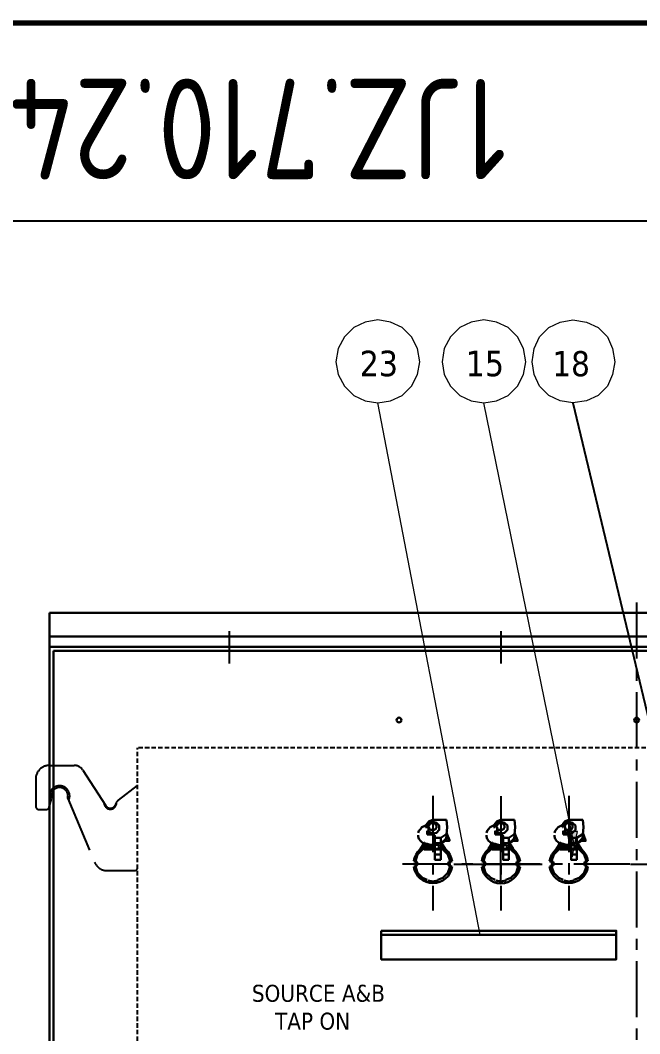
# Model space of a CAD drawing. Header units: millimetres. Extents: x 266108 to 276883, y -181835 to -175175.
# Drawn here: x 267428 to 268341, y -176887 to -175395 of the extents above; entities that cross this region are included whole.
import ezdxf

# ---------------------------------------------------------------- set-up
doc = ezdxf.new("R2010")
doc.units = ezdxf.units.MM
doc.header["$LTSCALE"] = 13
for name, pattern in [('CENTER', [50.8, 31.75, -6.35, 6.35, -6.35]), ('CENTER2', [1.125, 0.75, -0.125, 0.125, -0.125]), ('CENTERX2', [101.6, 63.5, -12.7, 12.7, -12.7]), ('DASHDOT', [1, 0.5, -0.25, 0, -0.25]), ('DASHED', [0.75, 0.5, -0.25]), ('HIDDEN', [9.525, 6.35, -3.175])]:
    doc.linetypes.add(name, pattern=pattern)
for name, color, linetype in [('1', 4, 'Continuous'), ('2', 3, 'Continuous'), ('3中心线层', 1, 'CENTER'), ('4虚线层', 6, 'DASHED'), ('粗实线', 4, 'Continuous'), ('虚线', 6, 'HIDDEN')]:
    doc.layers.add(name, color=color, linetype=linetype)
doc.layers.add('标注、文本', color=3, linetype='Continuous', lineweight=25)
doc.layers.add('铁心', color=3, linetype='Continuous', lineweight=0)
doc.styles.get("Standard").update_dxf_attribs({"font": 'gbenor.shx', "bigfont": 'gbcbig.shx'})
doc.styles.add('Tahoma$001', font='tahoma.ttf', dxfattribs={"height": 2.159784})
doc.styles.add('Tahoma_txtstyle_37.59_0_0', font='tahoma.ttf')

# ---------------------------------------------------------------- blocks, each defined once
blk = doc.blocks.new('1.03')
at = {"layer": '虚线'}
for p, q in [((3421.9, 19104.7), (3458.8, 19104.7)), ((3471.4, 19097.9), (3504.7, 19046.4)), ((3401.9, 19084.7), (3402, 19044.7)), ((3524, 19053.4), (3552.1, 19075)), ((3422, 19044.7), (3425, 19056.2)), ((3449, 19056.2), (3488.7, 18962)), ((3407, 19039.7), (3417, 19039.7)), ((3507.1, 18949.8), (3547.1, 18949.8))]:
    blk.add_line(p, q, dxfattribs=at)
for centre, radius, start, end in [((3421.9, 19084.7), 20, 90.054, 180.054), ((3458.8, 19089.7), 15, 32.9123, 90.054), ((3437, 19059.7), 15, 333.1721, 209.7607), ((3437, 19059.7), 12.5, 343.7938, 196.2874), ((3407, 19044.7), 5, 180.054, 270.054), ((3417, 19044.7), 5, 270.054, 0.054), ((3511.8, 19049.5), 9.24, 178.4593, 1.6487), ((3512, 19049.8), 8, 206.5132, 332.3392), ((3529, 19044.8), 10, 120.0506, 172.7033), ((3507.1, 18969.8), 20, 202.8444, 270.054), ((3547.1, 18954.8), 5, 270.054, 0.054)]:
    blk.add_arc(centre, radius, start, end, dxfattribs=at)
blk = doc.blocks.new('A$C66A50703')
at = {"layer": '1', "color": 1, "linetype": 'CENTERX2', "lineweight": -3, "ltscale": 0.1}
for p, q in [((44.7, 168.8), (44.7, 0.2)), ((44.7, 168.6), (44.7, 0)), ((144.7, 168.6), (144.7, 0)), ((244.7, 168.8), (244.7, 0.2)), ((334.7, 68.6), (0, 68.6))]:
    blk.add_line(p, q, dxfattribs=at)
at = {"layer": '粗实线', "lineweight": 30}
for centre, radius, start, end in [((44.7, 68.8), 28.5, 8.0481, 171.9519), ((144.7, 68.6), 28.5, 8.0481, 171.9519), ((244.7, 68.8), 28.5, 8.0481, 171.9519), ((16.2, 68.8), 4, 274.0241, 85.9759), ((44.7, 68.8), 28.5, 188.0481, 351.9519), ((73.2, 68.8), 4, 94.0241, 265.9759), ((116.2, 68.6), 4, 274.0241, 85.9759), ((144.7, 68.6), 28.5, 188.0481, 351.9519), ((173.2, 68.6), 4, 94.0241, 265.9759), ((216.2, 68.8), 4, 274.0241, 85.9759), ((244.7, 68.8), 28.5, 188.0481, 351.9519), ((273.2, 68.7), 4, 94.0241, 265.9759)]:
    blk.add_arc(centre, radius, start, end, dxfattribs=at)
blk = doc.blocks.new('A$C5D6D1F02')
at = {"layer": '标注、文本'}
for p, q in [((125.9, 0), (125.9, 51.2)), ((103.5, 25.6), (148.3, 25.6))]:
    blk.add_line(p, q, dxfattribs=at)
at = {"layer": '粗实线', "lineweight": 30}
for points in [[(25.6, 90.7), (20.3, 88.5), (17.1, 85.3), (14.9, 80)], [(25.6, 90.7), (25.6, 87.5)], [(45.9, 69.3), (46.9, 80), (45.9, 90.7)], [(125.9, 90.7), (120.5, 88.5), (117.3, 85.3), (115.2, 80)], [(125.9, 90.7), (125.9, 87.5)], [(146.2, 69.3), (147.2, 80), (146.2, 90.7)], [(226.2, 90.7), (220.8, 88.5), (217.6, 85.3), (216.6, 80)], [(226.2, 90.7), (226.2, 87.5)], [(246.4, 69.3), (247.5, 80), (246.4, 90.7)], [(16, 83.2), (12.8, 81.1), (9.6, 80), (7.5, 76.8), (5.3, 74.7), (4.3, 71.5)], [(16, 83.2), (12.8, 81.1), (9.6, 80), (7.5, 76.8), (5.3, 74.7), (4.3, 71.5)], [(14.9, 81.1), (14.9, 80)], [(25.6, 87.5), (19.2, 85.3), (17.1, 80)], [(25.6, 70.4), (30.9, 71.5), (35.2, 75.7), (35.2, 82.1), (30.9, 86.4), (25.6, 87.5)], [(116.3, 83.2), (113.1, 81.1), (109.9, 80), (107.7, 76.8), (105.6, 74.7), (104.5, 71.5)], [(116.3, 83.2), (113.1, 81.1), (109.9, 80), (107.7, 76.8), (105.6, 74.7), (104.5, 71.5)], [(116.3, 81.1), (116.3, 80)], [(125.9, 87.5), (119.5, 85.3), (117.3, 80)], [(125.9, 70.4), (131.2, 71.5), (135.5, 75.7), (135.5, 82.1), (131.2, 86.4), (125.9, 87.5)], [(216.6, 83.2), (213.4, 81.1), (210.2, 80), (208, 76.8), (205.9, 74.7), (204.8, 71.5)], [(216.6, 83.2), (213.4, 81.1), (210.2, 80), (208, 76.8), (205.9, 74.7), (204.8, 71.5)], [(216.6, 81.1), (216.6, 80)], [(226.2, 87.5), (219.8, 85.3), (217.6, 80)], [(226.2, 70.4), (231.5, 71.5), (235.8, 75.7), (235.8, 82.1), (231.5, 86.4), (226.2, 87.5)], [(4.3, 68.3), (4.3, 66.1), (5.3, 62.9), (7.5, 59.7), (9.6, 57.6), (12.8, 55.5), (16, 54.4), (20.3, 53.3), (24.5, 53.3), (28.8, 53.3)], [(4.3, 68.3), (4.3, 66.1), (5.3, 62.9), (7.5, 59.7), (9.6, 57.6), (12.8, 55.5), (16, 54.4), (20.3, 53.3), (24.5, 53.3), (28.8, 53.3)], [(17.1, 73.6), (20.3, 70.4), (25.6, 69.3)], [(19.2, 73.6), (17.1, 73.6), (17.1, 69.3)], [(28.8, 64), (28.8, 67.2), (25.6, 70.4)], [(25.6, 69.3), (25.6, 70.4)], [(25.6, 69.3), (28.8, 64)], [(33.1, 32), (28.8, 32), (28.8, 64)], [(37.3, 32), (37.3, 64), (28.8, 64)], [(37.3, 56.5), (40.5, 58.7), (42.7, 60.8), (44.8, 62.9), (45.9, 66.1), (45.9, 68.3), (45.9, 71.5)], [(37.3, 56.5), (40.5, 58.7), (42.7, 60.8), (44.8, 62.9), (45.9, 66.1), (45.9, 68.3), (45.9, 71.5)], [(45.9, 69.3), (44.8, 69.3), (37.3, 64)], [(37.3, 55.5), (40.5, 57.6), (42.7, 58.7), (43.7, 61.9), (45.9, 64), (45.9, 66.1), (45.9, 68.3)], [(37.3, 55.5), (40.5, 57.6), (42.7, 58.7), (43.7, 61.9), (45.9, 64), (45.9, 66.1), (45.9, 68.3)], [(45.9, 59.7), (41.6, 59.7)], [(50.1, 60.8), (45.9, 71.5)], [(45.9, 69.3), (45.9, 59.7), (49.1, 59.7), (50.1, 59.7), (50.1, 60.8)], [(104.5, 68.3), (104.5, 66.1), (105.6, 62.9), (107.7, 59.7), (109.9, 57.6), (113.1, 55.5), (116.3, 54.4), (120.5, 53.3), (124.8, 53.3), (129.1, 53.3)], [(104.5, 68.3), (104.5, 66.1), (105.6, 62.9), (107.7, 59.7), (109.9, 57.6), (113.1, 55.5), (116.3, 54.4), (120.5, 53.3), (124.8, 53.3), (129.1, 53.3)], [(117.3, 73.6), (120.5, 70.4), (125.9, 69.3)], [(119.5, 73.6), (117.3, 73.6), (117.3, 69.3)], [(129.1, 64), (129.1, 67.2), (125.9, 70.4)], [(125.9, 69.3), (125.9, 70.4)], [(125.9, 69.3), (129.1, 64)], [(133.4, 32), (129.1, 32), (129.1, 64)], [(137.6, 32), (137.6, 64), (129.1, 64)], [(137.6, 56.5), (140.8, 58.7), (143, 60.8), (145.1, 62.9), (146.2, 66.1), (147.2, 68.3), (146.2, 71.5)], [(137.6, 56.5), (140.8, 58.7), (143, 60.8), (145.1, 62.9), (146.2, 66.1), (147.2, 68.3), (146.2, 71.5)], [(146.2, 69.3), (145.1, 69.3), (137.6, 64)], [(137.6, 55.5), (140.8, 57.6), (143, 58.7), (144, 61.9), (146.2, 64), (146.2, 66.1), (147.2, 68.3)], [(137.6, 55.5), (140.8, 57.6), (143, 58.7), (144, 61.9), (146.2, 64), (146.2, 66.1), (147.2, 68.3)], [(146.2, 59.7), (141.9, 59.7)], [(146.2, 69.3), (146.2, 59.7), (149.4, 59.7), (150.4, 59.7), (150.4, 60.8), (146.2, 71.5)], [(204.8, 68.3), (204.8, 66.1), (205.9, 62.9), (208, 59.7), (210.2, 57.6), (213.4, 55.5), (216.6, 54.4), (220.8, 53.3), (225.1, 53.3), (229.4, 53.3)], [(204.8, 68.3), (204.8, 66.1), (205.9, 62.9), (208, 59.7), (210.2, 57.6), (213.4, 55.5), (216.6, 54.4), (220.8, 53.3), (225.1, 53.3), (229.4, 53.3)], [(217.6, 73.6), (220.8, 70.4), (226.2, 69.3)], [(219.8, 73.6), (217.6, 73.6), (217.6, 69.3)], [(229.4, 64), (229.4, 67.2), (226.2, 70.4)], [(226.2, 69.3), (226.2, 70.4)], [(226.2, 69.3), (229.4, 64)], [(233.6, 32), (229.4, 32), (229.4, 64)], [(237.9, 32), (237.9, 64), (229.4, 64)], [(237.9, 56.5), (241.1, 58.7), (243.2, 60.8), (245.4, 62.9), (246.4, 66.1), (247.5, 68.3), (246.4, 71.5)], [(237.9, 56.5), (241.1, 58.7), (243.2, 60.8), (245.4, 62.9), (246.4, 66.1), (247.5, 68.3), (246.4, 71.5)], [(246.4, 69.3), (245.4, 69.3), (237.9, 64)], [(237.9, 55.5), (241.1, 57.6), (243.2, 58.7), (244.3, 61.9), (246.4, 64), (246.4, 66.1), (247.5, 68.3)], [(237.9, 55.5), (241.1, 57.6), (243.2, 58.7), (244.3, 61.9), (246.4, 64), (246.4, 66.1), (247.5, 68.3)], [(246.4, 59.7), (242.2, 59.7)], [(246.4, 69.3), (246.4, 59.7), (249.6, 59.7), (250.7, 59.7), (250.7, 60.8), (246.4, 71.5)], [(17.1, 50.1), (10.7, 46.9), (3.2, 39.5), (0, 29.9)], [(11.7, 48), (7.5, 48), (12.8, 56.5)], [(7.5, 48), (7.5, 44.8), (8.5, 44.8), (8.5, 48)], [(8.5, 48), (12.8, 55.5)], [(11.7, 57.6), (12.8, 56.5), (17.1, 55.5), (20.3, 54.4), (24.5, 53.3), (28.8, 53.3)], [(11.7, 57.6), (12.8, 56.5), (17.1, 55.5), (20.3, 54.4), (24.5, 53.3), (28.8, 53.3)], [(51.2, 29.9), (48, 39.5), (40.5, 46.9), (33.1, 50.1)], [(43.7, 48), (43.7, 44.8), (42.7, 44.8), (42.7, 48)], [(117.3, 50.1), (110.9, 46.9), (103.5, 39.5), (100.3, 29.9)], [(112, 48), (107.7, 48), (113.1, 56.5)], [(107.7, 48), (107.7, 44.8), (108.8, 44.8), (108.8, 48)], [(108.8, 48), (113.1, 55.5)], [(112, 57.6), (113.1, 56.5), (117.3, 55.5), (120.5, 54.4), (124.8, 53.3), (129.1, 53.3)], [(112, 57.6), (113.1, 56.5), (117.3, 55.5), (120.5, 54.4), (124.8, 53.3), (129.1, 53.3)], [(151.5, 29.9), (148.3, 39.5), (140.8, 46.9), (133.4, 50.1)], [(144, 48), (144, 44.8), (143, 44.8), (143, 48)], [(217.6, 50.1), (211.2, 46.9), (203.8, 39.5), (200.6, 29.9)], [(212.3, 48), (208, 48), (213.4, 56.5)], [(208, 48), (208, 44.8), (209.1, 44.8), (209.1, 48)], [(209.1, 48), (213.4, 55.5)], [(212.3, 57.6), (214.4, 56.5), (217.6, 55.5), (220.8, 54.4), (225.1, 53.3), (229.4, 53.3)], [(212.3, 57.6), (214.4, 56.5), (217.6, 55.5), (220.8, 54.4), (225.1, 53.3), (229.4, 53.3)], [(251.8, 29.9), (248.6, 39.5), (241.1, 46.9), (233.6, 50.1)], [(244.3, 48), (244.3, 44.8), (243.2, 44.8), (243.2, 48)], [(0, 22.4), (2.1, 23.5), (3.2, 25.6), (2.1, 28.8), (0, 29.9)], [(51.2, 29.9), (49.1, 28.8), (48, 25.6), (49.1, 23.5), (51.2, 22.4)], [(100.3, 22.4), (102.4, 23.5), (103.5, 25.6), (102.4, 28.8), (100.3, 29.9)], [(151.5, 29.9), (149.4, 28.8), (148.3, 25.6), (149.4, 23.5), (151.5, 22.4)], [(200.6, 22.4), (202.7, 23.5), (203.8, 25.6), (202.7, 28.8), (200.6, 29.9)], [(251.8, 29.9), (249.6, 28.8), (248.6, 25.6), (249.6, 23.5), (251.8, 22.4)], [(0, 22.4), (3.2, 12.8), (10.7, 5.3), (17.1, 2.1)], [(33.1, 2.1), (40.5, 5.3), (48, 12.8), (51.2, 22.4)], [(100.3, 22.4), (103.5, 12.8), (110.9, 5.3), (117.3, 2.1)], [(133.4, 2.1), (140.8, 5.3), (148.3, 12.8), (151.5, 22.4)], [(200.6, 22.4), (203.8, 12.8), (211.2, 5.3), (217.6, 2.1)], [(233.6, 2.1), (241.1, 5.3), (248.6, 12.8), (251.8, 22.4)], [(18.1, 1.1), (25.6, 0), (33.1, 1.1)], [(118.4, 1.1), (125.9, 0), (133.4, 1.1)], [(218.7, 1.1), (226.2, 0), (233.6, 1.1)]]:
    blk.add_lwpolyline(points, dxfattribs=at)
for points in [[(25.6, 86.4), (24.5, 86.4), (23.5, 85.3), (22.4, 85.3), (21.3, 84.3), (20.3, 84.3), (20.3, 83.2), (20.3, 82.1), (19.2, 81.1), (19.2, 80), (20.3, 78.9), (20.3, 77.9), (21.3, 76.8), (22.4, 75.7), (23.5, 75.7), (24.5, 75.7), (25.6, 75.7), (26.7, 75.7), (27.7, 75.7), (28.8, 76.8), (29.9, 76.8), (29.9, 77.9), (30.9, 78.9), (30.9, 80), (30.9, 81.1), (30.9, 82.1), (29.9, 83.2), (29.9, 84.3), (28.8, 84.3), (28.8, 85.3), (27.7, 85.3), (26.7, 86.4)], [(125.9, 86.4), (124.8, 86.4), (123.7, 85.3), (122.7, 85.3), (121.6, 84.3), (120.5, 84.3), (120.5, 83.2), (120.5, 82.1), (119.5, 81.1), (119.5, 80), (120.5, 78.9), (120.5, 77.9), (121.6, 76.8), (122.7, 75.7), (123.7, 75.7), (124.8, 75.7), (125.9, 75.7), (126.9, 75.7), (128, 75.7), (129.1, 76.8), (130.1, 76.8), (130.1, 77.9), (131.2, 78.9), (131.2, 80), (131.2, 81.1), (131.2, 82.1), (130.1, 83.2), (130.1, 84.3), (129.1, 84.3), (129.1, 85.3), (128, 85.3), (126.9, 86.4)], [(226.2, 86.4), (225.1, 86.4), (224, 85.3), (223, 85.3), (221.9, 84.3), (220.8, 84.3), (220.8, 83.2), (220.8, 82.1), (219.8, 81.1), (220.8, 80), (220.8, 78.9), (220.8, 77.9), (221.9, 76.8), (223, 75.7), (224, 75.7), (225.1, 75.7), (226.2, 75.7), (227.2, 75.7), (228.3, 75.7), (229.4, 76.8), (230.4, 76.8), (230.4, 77.9), (231.5, 78.9), (231.5, 80), (231.5, 81.1), (231.5, 82.1), (231.5, 83.2), (230.4, 84.3), (229.4, 84.3), (229.4, 85.3), (228.3, 85.3), (227.2, 86.4)], [(38.4, 48), (38.4, 49.1)], [(138.7, 48), (138.7, 49.1)], [(239, 48), (239, 49.1)]]:
    blk.add_lwpolyline(points, close=True, dxfattribs=at)
for points in [[(25.6, 90.7), (25.6, 90.7), (45.9, 90.7), (45.9, 90.7)], [(125.9, 90.7), (125.9, 90.7), (146.2, 90.7), (146.2, 90.7)], [(226.2, 90.7), (226.2, 90.7), (246.4, 90.7), (246.4, 90.7)], [(14.9, 80), (14.9, 80), (17.1, 80), (17.1, 80)], [(19.2, 80), (19.2, 80), (19.2, 73.6), (19.2, 73.6)], [(115.2, 80), (115.2, 80), (117.3, 80), (117.3, 80)], [(120.5, 80), (120.5, 80), (120.5, 73.6), (120.5, 73.6)], [(216.6, 80), (216.6, 80), (217.6, 80), (217.6, 80)], [(220.8, 80), (220.8, 80), (220.8, 73.6), (220.8, 73.6)], [(25.6, 69.3), (25.6, 69.3), (17.1, 69.3), (17.1, 69.3)], [(19.2, 73.6), (19.2, 73.6), (25.6, 70.4), (25.6, 70.4)], [(25.6, 71.5), (25.6, 71.5), (25.6, 70.4), (25.6, 70.4)], [(37.3, 64), (37.3, 64), (37.3, 65.1), (37.3, 65.1)], [(125.9, 69.3), (125.9, 69.3), (117.3, 69.3), (117.3, 69.3)], [(119.5, 73.6), (119.5, 73.6), (125.9, 70.4), (125.9, 70.4)], [(125.9, 71.5), (125.9, 71.5), (125.9, 70.4), (125.9, 70.4)], [(137.6, 64), (137.6, 64), (137.6, 65.1), (137.6, 65.1)], [(226.2, 69.3), (226.2, 69.3), (217.6, 69.3), (217.6, 69.3)], [(219.8, 73.6), (219.8, 73.6), (226.2, 70.4), (226.2, 70.4)], [(226.2, 71.5), (226.2, 71.5), (226.2, 70.4), (226.2, 70.4)], [(237.9, 64), (237.9, 64), (237.9, 65.1), (237.9, 65.1)], [(11.7, 48), (11.7, 48), (11.7, 56.5), (11.7, 56.5)], [(12.8, 48), (12.8, 48), (25.6, 48), (25.6, 48)], [(16, 48), (16, 48), (12.8, 48), (12.8, 48)], [(12.8, 46.9), (12.8, 46.9), (38.4, 46.9), (38.4, 46.9)], [(16, 48), (16, 48), (16, 53.3), (16, 53.3)], [(18.1, 48), (18.1, 48), (18.1, 54.4), (18.1, 54.4)], [(18.1, 51.2), (18.1, 51.2), (28.8, 50.1), (28.8, 50.1)], [(18.1, 51.2), (18.1, 51.2), (28.8, 51.2), (28.8, 51.2)], [(24.5, 48), (24.5, 48), (41.6, 48), (41.6, 48)], [(25.6, 48), (25.6, 48), (25.6, 49.1), (25.6, 49.1)], [(38.4, 48), (38.4, 48), (25.6, 48), (25.6, 48)], [(28.8, 56.5), (28.8, 56.5), (37.3, 56.5), (37.3, 56.5)], [(42.7, 48), (42.7, 48), (37.3, 55.5), (37.3, 55.5)], [(38.4, 48), (38.4, 48), (38.4, 56.5), (38.4, 56.5)], [(43.7, 48), (43.7, 48), (38.4, 56.5), (38.4, 56.5)], [(112, 48), (112, 48), (112, 56.5), (112, 56.5)], [(113.1, 48), (113.1, 48), (125.9, 48), (125.9, 48)], [(116.3, 48), (116.3, 48), (113.1, 48), (113.1, 48)], [(113.1, 46.9), (113.1, 46.9), (138.7, 46.9), (138.7, 46.9)], [(116.3, 48), (116.3, 48), (116.3, 53.3), (116.3, 53.3)], [(118.4, 48), (118.4, 48), (118.4, 54.4), (118.4, 54.4)], [(118.4, 51.2), (118.4, 51.2), (129.1, 50.1), (129.1, 50.1)], [(118.4, 51.2), (118.4, 51.2), (129.1, 51.2), (129.1, 51.2)], [(124.8, 48), (124.8, 48), (141.9, 48), (141.9, 48)], [(125.9, 48), (125.9, 48), (125.9, 49.1), (125.9, 49.1)], [(138.7, 48), (138.7, 48), (125.9, 48), (125.9, 48)], [(129.1, 56.5), (129.1, 56.5), (137.6, 56.5), (137.6, 56.5)], [(143, 48), (143, 48), (137.6, 55.5), (137.6, 55.5)], [(138.7, 48), (138.7, 48), (138.7, 56.5), (138.7, 56.5)], [(144, 48), (144, 48), (138.7, 56.5), (138.7, 56.5)], [(212.3, 48), (212.3, 48), (212.3, 56.5), (212.3, 56.5)], [(213.4, 48), (213.4, 48), (226.2, 48), (226.2, 48)], [(216.6, 48), (216.6, 48), (213.4, 48), (213.4, 48)], [(213.4, 46.9), (213.4, 46.9), (239, 46.9), (239, 46.9)], [(216.6, 48), (216.6, 48), (216.6, 53.3), (216.6, 53.3)], [(218.7, 48), (218.7, 48), (218.7, 54.4), (218.7, 54.4)], [(218.7, 51.2), (218.7, 51.2), (229.4, 50.1), (229.4, 50.1)], [(218.7, 51.2), (218.7, 51.2), (229.4, 51.2), (229.4, 51.2)], [(225.1, 48), (225.1, 48), (242.2, 48), (242.2, 48)], [(226.2, 48), (226.2, 48), (226.2, 49.1), (226.2, 49.1)], [(239, 48), (239, 48), (226.2, 48), (226.2, 48)], [(229.4, 56.5), (229.4, 56.5), (237.9, 56.5), (237.9, 56.5)], [(243.2, 48), (243.2, 48), (237.9, 55.5), (237.9, 55.5)], [(239, 48), (239, 48), (239, 56.5), (239, 56.5)], [(244.3, 48), (244.3, 48), (239, 56.5), (239, 56.5)], [(28.8, 39.5), (28.8, 39.5), (37.3, 39.5), (37.3, 39.5)], [(28.8, 32), (28.8, 32), (37.3, 32), (37.3, 32)], [(129.1, 39.5), (129.1, 39.5), (137.6, 39.5), (137.6, 39.5)], [(129.1, 32), (129.1, 32), (137.6, 32), (137.6, 32)], [(229.4, 39.5), (229.4, 39.5), (237.9, 39.5), (237.9, 39.5)], [(229.4, 32), (229.4, 32), (237.9, 32), (237.9, 32)]]:
    blk.add_open_spline(points, degree=3, dxfattribs=at)

msp = doc.modelspace()

# ---------------------------------------------------------------- hatches: boundary and pattern name
at = {"layer": '铁心'}
for points in [[(268233.291, -176589.806), (268248.953, -176589.806), (268241.122, -176626.852)], [(268248.953, -176589.806), (268241.122, -176626.852), (268233.291, -176589.806)]]:
    msp.add_hatch(color=256, dxfattribs=at).paths.add_polyline_path(points)

# ---------------------------------------------------------------- linework, layer by layer
at = {"layer": '1', "color": 1, "linetype": 'CENTERX2', "lineweight": -3, "ltscale": 0.1}
msp.add_line((268336.002, -176252.329), (268336.002, -178246.864), dxfattribs=at)
at = {"layer": '1', "const_width": 7.849}
msp.add_lwpolyline([(266690.813, -181588.349), (275302.013, -181588.349), (275302.013, -175399.049), (266690.813, -175399.049), (266690.813, -181588.349)], dxfattribs=at)
at = {"layer": '2'}
msp.add_line((266690.813, -175690.574), (268664.213, -175690.574), dxfattribs=at)
at = {"layer": '2', "linetype": 'DASHDOT', "ltscale": 20}
msp.add_line((268066.897, -176637.551), (272889.429, -176637.551), dxfattribs=at)
at = {"layer": '3中心线层', "linetype": 'CENTER2', "lineweight": -3, "ltscale": 10}
for p, q in [((267736.002, -176294.643), (267736.002, -176342.438)), ((268136.002, -176294.643), (268136.002, -176342.438))]:
    msp.add_line(p, q, dxfattribs=at)
at = {"layer": '4虚线层'}
for p in [(267601.002, -178126.556), (269071.002, -176466.556)]:
    msp.add_line(p, (267601.002, -176466.556), dxfattribs=at)
at = {"layer": '标注、文本'}
msp.add_line((268242.207, -175958.423), (268451.378, -176834.631), dxfattribs=at)
at = {"layer": '标注、文本', "color": 4, "lineweight": 30}
for p, q in [((267471.002, -178132.556), (267471.002, -176317.556)), ((267477.002, -178126.556), (267477.002, -176323.556))]:
    msp.add_line(p, q, dxfattribs=at)
for points in [[(267959.757, -176735.854), (268306.002, -176735.854), (268306.002, -176741.961), (267959.757, -176741.961)], [(267959.757, -176741.961), (268306.002, -176741.961), (268306.002, -176778.048), (267959.757, -176778.048)]]:
    msp.add_lwpolyline(points, close=True, dxfattribs=at)
at = {"layer": '粗实线', "lineweight": 30}
for p, q in [((269201.002, -176267.556), (267471.002, -176267.556)), ((267471.002, -176317.556), (267471.002, -176267.556)), ((269201.002, -176302.556), (267471.002, -176302.556)), ((269201.002, -176317.556), (267471.002, -176317.556)), ((269195.002, -176323.556), (267477.002, -176323.556))]:
    msp.add_line(p, q, dxfattribs=at)
for centre in [(267986.002, -176425.556), (268336.002, -176425.556)]:
    msp.add_circle(centre, 3.5, dxfattribs=at)
at = {"layer": '铁心'}
for points in [[(268016.619, -175898.185), (268013.306, -175878.307), (268004.27, -175861.139), (267990.416, -175847.285), (267973.248, -175839.755), (267954.876, -175836.442), (267936.202, -175839.755), (267919.335, -175847.285), (267905.481, -175861.139), (267896.144, -175878.307), (267893.132, -175898.185), (267896.144, -175916.859), (267905.481, -175933.726), (267919.335, -175947.58), (267936.202, -175955.411), (267954.876, -175958.423), (267973.248, -175955.411), (267990.416, -175947.58), (268004.27, -175933.726), (268013.306, -175916.859)], [(268172.832, -175898.185), (268169.519, -175878.307), (268160.483, -175861.139), (268146.629, -175847.285), (268129.461, -175839.755), (268111.089, -175836.442), (268092.415, -175839.755), (268075.548, -175847.285), (268061.694, -175861.139), (268052.357, -175878.307), (268049.345, -175898.185), (268052.357, -175916.859), (268061.694, -175933.726), (268075.548, -175947.58), (268092.415, -175955.411), (268111.089, -175958.423), (268129.461, -175955.411), (268146.629, -175947.58), (268160.483, -175933.726), (268169.519, -175916.859)], [(268181.969, -175898.185), (268184.981, -175878.307), (268192.812, -175861.139), (268206.667, -175847.285), (268223.533, -175839.755), (268242.207, -175836.442), (268262.085, -175839.755), (268279.253, -175847.285), (268293.107, -175861.139), (268300.637, -175878.307), (268303.95, -175898.185), (268300.637, -175916.859), (268293.107, -175933.726), (268279.253, -175947.58), (268262.085, -175955.411), (268242.207, -175958.423), (268223.533, -175955.411), (268206.667, -175947.58), (268192.812, -175933.726), (268184.981, -175916.859)], [(268233.291, -176589.806), (268241.122, -176626.852), (268248.953, -176589.806)]]:
    msp.add_lwpolyline(points, close=True, dxfattribs=at)
for points in [[(268105.353, -176741.961), (267954.876, -175958.423), (267954.876, -175958.423)], [(268244.377, -176611.486), (268111.089, -175958.423), (268111.089, -175958.423)], [(268241.122, -176626.852), (268248.953, -176589.806), (268233.291, -176589.806)]]:
    msp.add_lwpolyline(points, dxfattribs=at)

# ---------------------------------------------------------------- block references
at = {"layer": '4虚线层', "ltscale": 3}
msp.add_blockref('1.03', (264048.911, -195597.116), dxfattribs=at)
at = {"layer": '标注、文本'}
for name, p in [('A$C66A50703', (267991.293, -176706.187)), ('A$C5D6D1F02', (268010.119, -176663.158))]:
    msp.add_blockref(name, p, dxfattribs=at)

# ---------------------------------------------------------------- texts
at = {"layer": '1', "color": 4}
msp.add_text('1JZ.710.2448', height=148.005, rotation=180, dxfattribs=at).set_placement((268144.666, -175481.112))
at = {"layer": '标注、文本', "style": 'Tahoma$001'}
for s, p in [('SOURCE A&B', (267769.247, -176840.416)), ('TAP ON', (267803.381, -176881.435))]:
    msp.add_text(s, height=25, dxfattribs=at).set_placement(p)
at = {"layer": '铁心'}
for s, height, style, p in [('23', 37.5893, 'Tahoma_txtstyle_37.59_0_0', (267928.07, -175919.269)), ('15', 37.5893, 'Tahoma_txtstyle_37.59_0_0', (268084.283, -175919.269)), ('18', 36.9515, 'Tahoma$001', (268211.697, -175919.269))]:
    msp.add_text(s, height=height, dxfattribs=dict(at, style=style)).set_placement(p)

doc.saveas('drawing.dxf')
